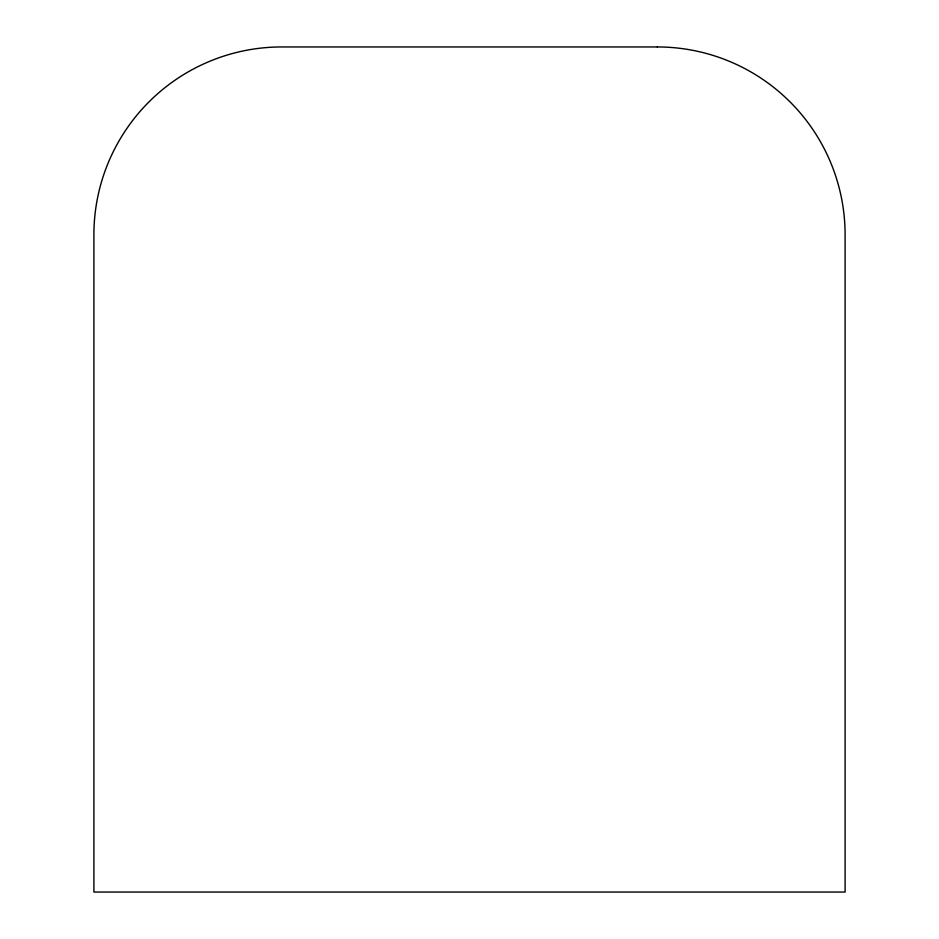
<?xml version="1.0" encoding="UTF-8"?>
<svg xmlns="http://www.w3.org/2000/svg" width="939" height="939" viewBox="0 0 939 939"><rect width="100%" height="100%" fill="white"/><g stroke="black" fill="none" stroke-linecap="round" stroke-linejoin="round"><path stroke-width="1.41" d="M657.3 46.95L281.7 46.95A187.8 187.8 0 0 0 93.9 234.75L93.9 892.05L845.1 892.05L845.1 234.75A187.8 187.8 0 0 0 657.3 46.95"/></g></svg>
